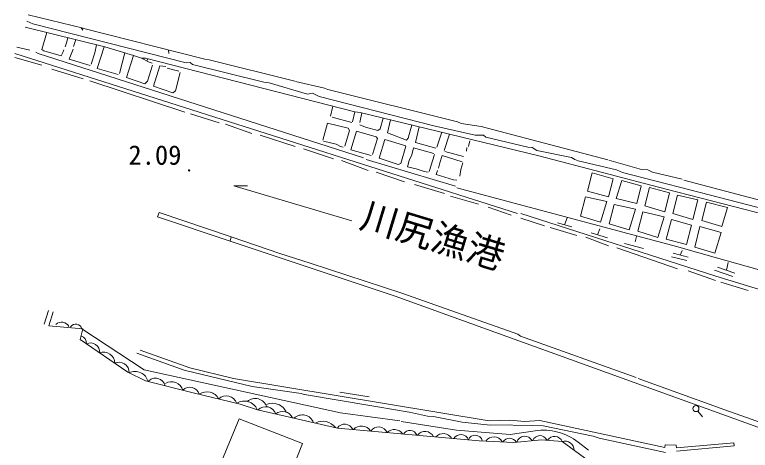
# Model space of a CAD drawing. Units: millimetres, scale not verified. Extents: x 40000 to 680000, y 20000 to 380000.
# Drawn here: x 408437 to 458278, y 276268 to 305793 of the extents above; entities that cross this region are included whole.
import ezdxf
from ezdxf.enums import TextEntityAlignment as Align

# ---------------------------------------------------------------- set-up
doc = ezdxf.new("R2010")
doc.units = ezdxf.units.MM
doc.header["$LTSCALE"] = 1000
doc.layers.add('M-BGD', color=7, linetype='Continuous', lineweight=13)
doc.styles.add('ＭＳ ゴシック', font='')
doc.styles.get('ＭＳ ゴシック').set_extended_font_data('MS Gothic')

msp = doc.modelspace()

# ---------------------------------------------------------------- linework, layer by layer
at = {"layer": 'M-BGD'}
for p, q in [((409354, 305793), (413084, 304886)), ((409265, 305349), (409670, 305173)), ((420063, 302525), (409670, 305173)), ((409155, 304942), (414548, 303611)), ((410623, 304582), (410272, 303431)), ((412936, 304900), (421329, 302780)), ((412936, 304900), (413050, 304752)), ((411950, 303879), (412036, 304236)), ((412569, 304105), (412427, 303631)), ((408585, 303586), (409462, 303383)), ((411852, 303625), (411950, 303879)), ((413877, 303206), (413990, 303749)), ((414490, 303625), (414015, 302151)), ((414548, 303611), (416479, 303021)), ((408449, 303159), (442509, 292317)), ((409875, 303249), (410035, 303156)), ((432068, 296095), (410035, 303156)), ((410272, 303431), (410419, 303333)), ((410419, 303333), (411596, 303003)), ((411596, 303003), (411702, 303224)), ((411702, 303224), (411767, 303420)), ((412406, 303464), (412125, 302781)), ((413618, 302442), (413877, 303206)), ((415547, 301813), (415895, 303200)), ((418861, 303403), (418878, 303170)), ((408437, 302882), (410277, 302382)), ((413540, 302341), (412125, 302781)), ((416479, 303021), (416002, 301533)), ((416479, 303021), (417026, 302840)), ((417026, 302840), (417299, 302852)), ((417026, 302840), (417539, 302565)), ((417299, 302852), (431476, 299216)), ((417453, 302813), (417385, 302647)), ((417755, 302506), (417539, 302565)), ((420063, 302525), (420327, 302557)), ((420327, 302557), (420490, 302416)), ((421329, 302780), (421624, 302743)), ((421624, 302743), (427415, 301281)), ((410946, 302097), (413079, 301450)), ((414015, 302151), (415438, 301729)), ((417441, 301296), (417764, 302381)), ((418275, 302331), (417836, 300940)), ((418275, 302331), (418671, 302282)), ((418760, 302167), (419551, 301977)), ((420490, 302416), (425315, 301217)), ((419637, 301867), (419333, 300628)), ((413520, 301310), (419962, 299187)), ((416002, 301533), (417261, 301101)), ((417261, 301101), (417441, 301296)), ((425315, 301217), (425673, 301183)), ((425673, 301183), (428277, 300416)), ((427459, 301275), (429431, 300810)), ((419153, 300488), (417836, 300940)), ((419333, 300628), (419153, 300488)), ((429431, 300810), (429650, 300712)), ((438449, 298525), (429650, 300712)), ((428277, 300416), (428619, 300484)), ((428619, 300484), (429067, 300249)), ((429067, 300249), (436837, 298256)), ((429989, 299598), (429832, 298909)), ((420354, 299063), (422282, 298470)), ((431332, 298534), (431476, 299216)), ((431476, 299216), (431854, 299169)), ((431962, 299142), (431813, 298489)), ((443950, 296225), (431854, 299169)), ((429941, 298847), (431272, 298488)), ((433410, 298784), (433196, 298053)), ((433899, 298663), (433687, 297779)), ((422719, 298381), (424512, 297737)), ((429316, 297279), (429625, 298445)), ((429625, 298445), (431037, 298113)), ((431037, 298113), (431113, 297943)), ((431824, 298336), (432210, 298172)), ((433049, 297939), (432210, 298172)), ((433049, 297939), (433196, 298053)), ((435341, 298320), (435106, 297431)), ((435846, 298197), (435600, 297136)), ((436837, 298256), (439646, 297636)), ((438449, 298525), (438693, 298408)), ((438693, 298408), (440048, 298210)), ((440048, 298210), (448626, 295946)), ((425064, 297630), (427441, 296850)), ((431113, 297943), (430797, 296886)), ((431209, 296634), (431589, 297893)), ((432932, 297524), (431589, 297893)), ((433687, 297779), (434994, 297287)), ((437048, 296812), (437371, 297826)), ((437890, 297700), (437526, 296580)), ((439646, 297636), (440198, 297636)), ((440198, 297636), (440351, 297494)), ((430215, 297026), (429358, 297224)), ((433022, 297409), (432680, 296312)), ((432932, 297524), (433022, 297409)), ((433137, 296060), (433511, 297332)), ((433513, 297332), (434936, 296916)), ((434994, 297287), (435106, 297431)), ((435600, 297136), (436964, 296746)), ((439190, 296868), (439266, 297240)), ((440351, 297494), (443198, 296806)), ((428014, 296706), (430028, 296020)), ((430502, 296867), (430215, 297026)), ((430703, 296812), (430502, 296867)), ((432596, 296247), (431209, 296634)), ((434933, 296893), (434599, 295710)), ((435347, 296297), (435466, 296766)), ((435466, 296766), (436827, 296376)), ((439053, 296547), (439083, 296785)), ((443198, 296806), (443503, 296782)), ((443503, 296782), (443822, 296586)), ((446156, 296121), (443822, 296586)), ((434422, 295632), (433137, 296060)), ((435167, 295921), (435347, 296297)), ((436881, 296307), (436528, 295174)), ((437235, 295753), (437397, 296240)), ((437397, 296240), (438753, 295830)), ((437572, 296522), (438854, 296178)), ((443950, 296225), (452577, 293977)), ((446156, 296121), (446392, 295976)), ((430584, 295916), (432382, 295222)), ((432249, 295989), (438315, 294166)), ((434599, 295710), (434422, 295632)), ((435046, 295479), (435167, 295921)), ((437156, 295392), (437235, 295753)), ((438811, 295756), (438676, 295303)), ((446392, 295976), (446623, 295890)), ((446623, 295890), (449208, 295287)), ((450897, 295301), (448701, 295943)), ((432932, 295113), (434847, 294457)), ((435640, 295342), (435046, 295479)), ((436184, 295157), (435640, 295342)), ((436461, 295122), (436184, 295157)), ((437003, 294959), (437079, 295238)), ((438676, 295303), (438595, 294851)), ((449208, 295287), (449626, 295106)), ((449626, 295106), (454189, 293916)), ((451326, 295284), (450897, 295301)), ((451326, 295284), (451651, 295129)), ((451651, 295129), (453657, 294655)), ((438169, 294607), (437003, 294959)), ((438384, 294580), (438169, 294607)), ((453775, 294586), (459729, 292995)), ((423280, 294202), (431291, 291825)), ((423280, 294202), (424214, 294186)), ((435523, 294285), (437556, 293668)), ((453284, 290074), (438396, 294053)), ((452577, 293977), (462827, 291328)), ((454189, 293916), (461507, 292010)), ((437958, 293498), (439867, 292944)), ((440524, 292758), (442083, 292200)), ((418119, 292083), (418217, 292376)), ((423033, 290444), (418119, 292083)), ((418217, 292376), (423108, 290730)), ((442726, 292324), (455944, 288069)), ((442725, 292002), (444331, 291481)), ((445226, 291694), (446187, 291423)), ((445880, 292022), (445701, 291560)), ((444729, 291361), (446515, 290820)), ((448081, 291283), (447930, 290882)), ((423108, 290730), (423033, 290444)), ((426392, 289602), (423108, 290730)), ((447127, 290706), (448665, 290132)), ((447501, 291014), (448607, 290673)), ((450570, 290769), (450481, 290400)), ((434209, 286723), (423033, 290444)), ((449763, 290288), (451048, 289947)), ((428451, 288959), (426392, 289602)), ((453346, 288569), (449229, 289981)), ((453058, 289632), (454079, 289353)), ((453284, 290074), (455999, 289323)), ((453672, 289799), (453538, 289501)), ((452936, 289377), (453990, 289124)), ((455999, 289323), (458879, 288501)), ((434666, 286917), (428451, 288959)), ((456046, 288681), (457237, 288277)), ((456778, 288989), (456673, 288479)), ((454065, 288431), (455914, 287778)), ((455854, 288482), (457098, 288054)), ((455944, 288069), (463324, 285834)), ((456277, 287657), (458142, 287097)), ((458796, 277846), (434209, 286723)), ((442539, 284150), (434666, 286917)), ((410729, 285745), (410431, 284813)), ((411050, 285655), (410751, 284697)), ((410751, 284697), (413044, 284501)), ((413044, 284501), (412865, 283769)), ((417212, 281716), (412981, 284493)), ((442539, 284150), (442714, 284014)), ((412865, 283769), (416099, 281569)), ((450557, 281201), (442714, 284014)), ((416714, 282846), (419928, 281692)), ((416936, 283054), (420303, 281868)), ((417212, 281716), (430509, 278806)), ((419928, 281692), (424516, 280582)), ((423266, 281140), (420303, 281868)), ((416099, 281569), (417308, 280967)), ((423266, 281140), (440580, 278274)), ((450672, 281136), (456563, 279006)), ((417308, 280967), (420524, 280162)), ((423714, 279405), (420524, 280162)), ((424516, 280582), (427857, 280111)), ((427857, 280111), (428039, 280040)), ((430457, 280213), (432444, 279882)), ((428081, 280043), (432640, 279283)), ((424896, 279017), (423714, 279405)), ((432640, 279283), (433044, 279204)), ((433044, 279204), (435157, 278844)), ((430298, 277773), (424896, 279017)), ((434539, 278269), (430509, 278806)), ((435186, 278850), (436396, 278586)), ((454733, 278929), (455047, 278525)), ((456563, 279006), (460513, 277595)), ((421732, 273768), (423641, 278396)), ((423641, 278396), (427945, 276735)), ((434617, 278217), (438374, 277625)), ((436396, 278586), (436807, 278551)), ((436807, 278551), (438753, 278183)), ((438753, 278183), (440663, 277968)), ((440580, 278274), (441990, 278303)), ((441990, 278303), (442985, 278226)), ((442985, 278226), (444026, 278282)), ((444026, 278282), (452499, 276452)), ((439897, 276909), (430298, 277773)), ((438374, 277625), (441999, 277327)), ((440663, 277968), (441998, 277999)), ((442390, 277958), (441998, 277999)), ((442390, 277958), (444243, 277919)), ((444243, 277919), (447623, 277223)), ((441999, 277327), (443693, 277586)), ((447623, 277223), (448048, 277082)), ((427945, 276735), (424920, 269093)), ((439897, 276909), (442254, 276802)), ((442254, 276802), (444128, 276981)), ((444128, 276981), (445536, 276862)), ((445536, 276862), (447284, 275581)), ((446626, 276816), (447315, 276275)), ((452530, 276122), (448048, 277082)), ((452499, 276452), (452512, 276632)), ((452512, 276632), (453257, 276606)), ((453275, 276433), (457174, 276783)), ((457180, 276559), (457174, 276783)), ((453257, 276606), (453275, 276433)), ((453278, 276218), (457180, 276559))]:
    msp.add_line(p, q, dxfattribs=at)
for points in [[(447571, 295076), (448985, 294669), (448676, 293456), (447254, 293842)], [(449571, 294546), (450880, 294196), (450580, 293001), (449200, 293331)], [(451458, 294081), (452809, 293718), (452493, 292421), (451138, 292830)], [(447119, 293447), (448562, 293123), (448137, 291722), (446781, 292131)], [(453355, 293562), (454727, 293238), (454391, 291907), (453035, 292315)], [(455302, 293076), (456731, 292719), (456341, 291433), (454985, 291842)], [(449054, 292928), (450497, 292604), (450072, 291203), (448716, 291611)], [(450991, 292427), (452434, 292103), (452009, 290702), (450654, 291111)], [(452931, 291903), (454304, 291531), (453957, 290210), (452575, 290585)], [(454864, 291428), (456310, 291035), (455885, 289634), (454530, 290042)]]:
    msp.add_lwpolyline(points, close=True, dxfattribs=at)
for centre, radius in [((420253, 295236), 50), ((454596, 279097), 207)]:
    msp.add_circle(centre, radius, dxfattribs=at)
for centre, radius, start, end in [((411615, 284396), 561, 27.7773, 133.1975), ((412572, 284406), 418, 11.9384, 146.3447), ((412780, 283531), 514, 354.2274, 73.4001), ((413569, 282916), 628, 355.3169, 116.224), ((414477, 282188), 733, 358.858, 112.6828), ((415497, 281541), 695, 358.481, 114.4227), ((416586, 280697), 914, 14.4798, 115.5024), ((417978, 280503), 660, 11.7535, 140.1591), ((419062, 280114), 800, 16.0628, 121.1727), ((420312, 279894), 652, 15.8959, 137.4562), ((421453, 279318), 914, 28.1852, 124.1996), ((422771, 279202), 750, 19.2173, 133.1675), ((424724, 278944), 836, 19.1901, 129.9569), ((423984, 278633), 973, 23.6836, 121.5722), ((425442, 278507), 715, 18.601, 135.4568), ((425903, 278433), 1024, 22.7908, 113.2599), ((426584, 278137), 758, 26.2792, 127.7787), ((427918, 277834), 831, 21.8448, 132.213), ((429309, 277166), 1070, 36.5208, 117.5371), ((430797, 277443), 598, 23.4439, 146.4747), ((431928, 277174), 738, 32.512, 137.207), ((433097, 277213), 638, 23.5929, 146.1261), ((434163, 277014), 662, 33.1119, 136.6071), ((435215, 277126), 494, 19.2114, 150.5074), ((444270, 273815), 3815, 51.8706, 98.7092), ((436236, 276931), 622, 24.362, 145.357), ((437475, 276732), 669, 30.8783, 138.8407), ((438662, 276772), 559, 21.1318, 148.5878), ((439638, 276803), 491, 12.8098, 159.5715), ((440898, 276540), 641, 27.7338, 147.0618), ((443000, 276658), 561, 27.9484, 162.9772), ((444019, 276758), 504, 22.5499, 160.5667), ((445020, 276649), 558, 22.428, 147.8758), ((441964, 276566), 518, 29.0303, 148.6966), ((445719, 276273), 617, 0.2569, 107.2707)]:
    msp.add_arc(centre, radius, start, end, dxfattribs=at)

# ---------------------------------------------------------------- texts
at = {"layer": 'M-BGD', "style": 'ＭＳ ゴシック'}
msp.add_text('2.09', height=1320, dxfattribs=at).set_placement((417939, 296943), align=Align.TOP_CENTER)
msp.add_text('川尻漁港', height=1833, rotation=343.129, dxfattribs=at).set_placement((431555, 290877), align=Align.BOTTOM_LEFT)

doc.saveas('drawing.dxf')
